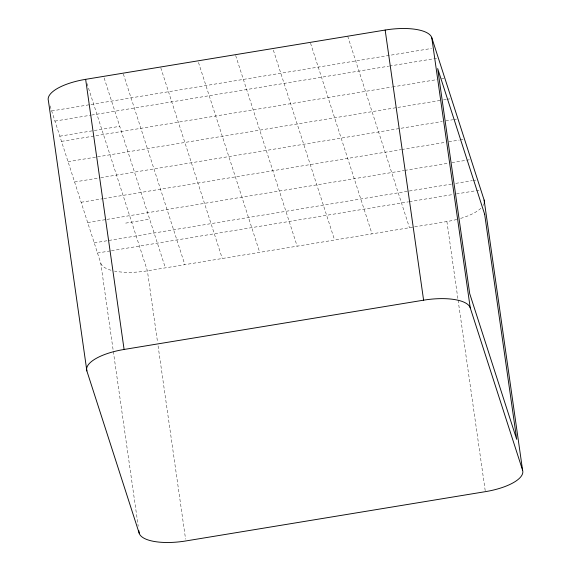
<?xml version="1.0" encoding="UTF-8"?>
<svg xmlns="http://www.w3.org/2000/svg" width="571" height="571" viewBox="0 0 571 571"><rect width="100%" height="100%" fill="white"/><g stroke="black" fill="none" stroke-linecap="round" stroke-linejoin="round"><path stroke-width="0.43" stroke-dasharray="2.85 2.14" d="M51.69 110.945L90.125 104.621M90.996 104.479L431.569 48.442M54.959 121.095L90.775 115.199M91.653 115.056L388.615 66.193M389.486 66.05L436.587 58.299M59.827 136.184L119.724 126.327M61.504 141.387L391.67 87.063M392.541 86.92L437.029 79.597M441.39 78.884L444.002 78.448M68.049 161.686L440.084 100.467M443.567 99.889L446.187 99.461M447.057 99.318L450.548 98.747M74.594 181.978L99.925 177.809M100.796 177.667L442.261 121.48M445.751 120.902L452.732 119.753M453.602 119.61L457.093 119.039M81.139 202.27L102.973 198.679M103.851 198.537L400.835 149.666M401.713 149.523L445.323 142.343M448.806 141.772L459.277 140.052M460.147 139.909L463.638 139.331M87.677 222.569L106.028 219.55M106.898 219.407L403.89 170.536M404.768 170.394L448.378 163.213M451.861 162.642L465.822 160.344M466.693 160.201L469.305 159.773M125.706 223.118L149.666 219.171M94.222 242.861L451.433 184.083M455.794 183.362L472.36 180.636M473.238 180.493L475.85 180.065M97.498 253.01L110.603 250.855M111.473 250.705L408.479 201.834M409.35 201.691L452.96 194.518M456.443 193.94L479.997 190.064M456.814 219.464A42.568 15.117 -8.1 0 1 446.907 221.541L147.397 270.825A42.568 15.117 -8.1 0 1 114.507 271.097M347.718 36.209L409.471 227.701M310.545 43.196L372.028 233.86M273.373 50.177L334.592 240.02M235.666 55.515L297.156 246.187M198.494 62.496L259.712 252.346M160.794 67.835L222.276 258.506M123.35 73.994L184.84 264.666M104.15 78.02L165.369 267.87M86.978 83.452L147.397 270.825L157.575 342.329M50.048 105.878L100.767 263.152L138.211 526.219M446.907 221.541L457.963 299.225M458.092 300.11L485.229 490.789M158.074 345.862L185.589 539.188M483.93 204.075A42.568 15.117 -8.1 0 1 483.223 205.467M480.875 208.279A42.568 15.117 -8.1 0 1 460.126 218.55M111.038 270.261A42.568 15.117 -8.1 0 1 100.767 263.152"/><path stroke-width="0.86" d="M85.65 79.333L385.161 30.049A42.568 15.117 -8.1 0 1 431.79 37.722L484.137 200.071L522.586 470.197A42.568 15.117 -8.1 0 1 485.35 491.667L185.839 540.951A42.568 15.117 -8.1 0 1 139.21 533.278L86.863 370.929L48.414 100.803A42.568 15.117 -8.1 0 1 85.65 79.333L124.093 349.459A42.568 15.117 -8.1 0 0 86.863 370.929M124.093 349.459L423.603 300.175A42.568 15.117 -8.1 0 1 470.233 307.848L522.586 470.197M431.79 37.722L470.233 307.848M385.161 30.049L423.603 300.175M138.839 530.63L139.21 533.278M484.137 200.071A42.568 15.117 -8.1 0 1 484.201 203.255M484.658 214.253L437.679 68.556L469.712 293.658L516.698 439.363L484.658 214.253"/></g></svg>
